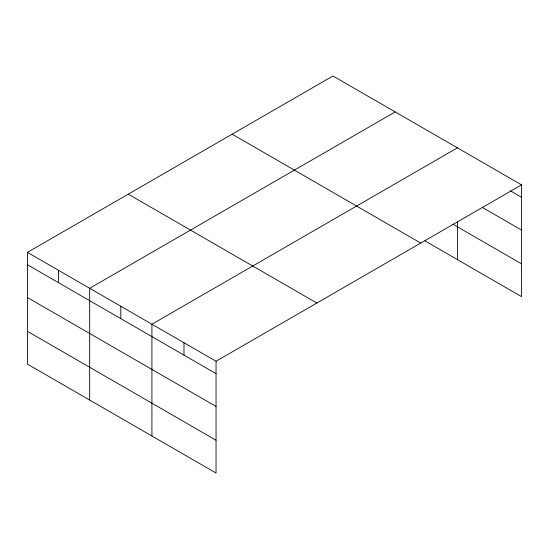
<?xml version="1.0" encoding="UTF-8"?>
<svg xmlns="http://www.w3.org/2000/svg" width="549" height="549" viewBox="0 0 549 549"><rect width="100%" height="100%" fill="white"/><g stroke="black" fill="none" stroke-linecap="round" stroke-linejoin="round"><path stroke-width="0.82" d="M27.45 252.362L216.045 361.249L216.045 473.018L27.45 364.131L27.45 252.362L332.955 75.982L521.55 184.869L521.55 296.638L424.83 240.791M395.191 111.914L89.686 288.294L89.686 400.063M457.427 147.846L151.922 324.226L151.922 435.995M216.045 361.249L521.55 184.869M510.618 190.942L521.55 197.256M482.2 207.337L521.55 230.052M452.98 224.253L521.55 263.843M232.138 134.189L420.733 243.077M128.267 194.161L316.862 303.041M27.45 264.748L216.045 373.636M27.45 297.544L216.045 406.432M27.45 331.335L216.045 440.223M457.427 221.748L457.427 259.615M183.984 342.741L183.984 355.128M120.807 306.26L120.807 318.646M58.571 270.328L58.571 282.714"/></g></svg>
